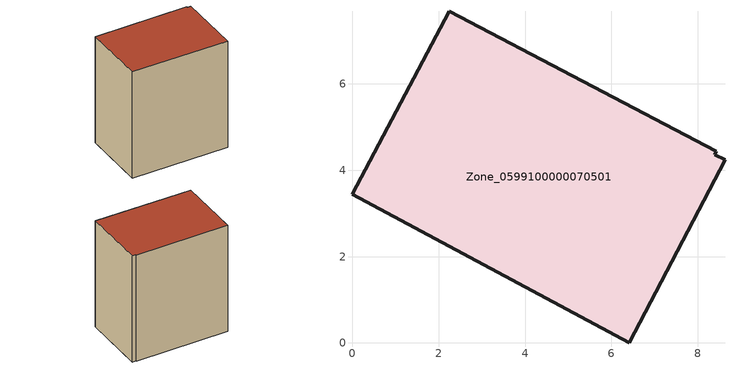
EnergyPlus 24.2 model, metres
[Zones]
Zone_0599100000070501
 floor ground (C_G): 0,3.44 2.24,7.69 8.43,4.45 8.39,4.36 8.63,4.24 6.41,0 z0
 wall outside (C_F): 0,3.44 6.41,0 8.63,4.24 8.39,4.36 8.43,4.45 2.24,7.69 0,3.44 z0:8.47
 roof outside (C_R): 2.24,7.69 0,3.44 6.41,0 8.63,4.24 8.39,4.36 8.43,4.45 z8.47
[BUILDING]
Pand.0599100000070501: North Axis=0; Terrain=City; Loads Convergence Tolerance Value=0.04; Temperature Convergence Tolerance Value=0.4; Solar Distribution=FullExterior; Maximum Number of Warmup Days=25; Minimum Number of Warmup Days=1
[Site:Location]
Rotterdam.The.Hague.AP_ZH_NLD Design_Conditions: Latitude=51.96; Longitude=4.45; Time Zone=1; Elevation=-4.5
[SITE:GROUNDTEMPERATURE:BUILDINGSURFACE]
18, 18, 18, 18, 18, 18, 18, 18, 18, 18, 18, 18
[MATERIAL] Thermal Absorptance=0.9; Solar Absorptance=0.7; Visible Absorptance=0.7
Name | Roughness | Thickness | Conductivity | Density | Specific Heat
G.TI.1946 | MediumSmooth | 0.15 | 1 | 540 | 1210
F.TI.1946 | Rough | 0.3 | 0.857143 | 1920 | 840
R.TI.1946 | MediumRough | 0.2 | 0.1 | 1500 | 1000
[CONSTRUCTION]
C_G: G.TI.1946
C_F: F.TI.1946
C_R: R.TI.1946
[ZONE]
Zone_0599100000070501: Type=1; Multiplier=1; Ceiling Height=Autocalculate; Volume=Autocalculate; Floor Area=autocalculate; Part of Total Floor Area=Yes
[ZONEINFILTRATION:DESIGNFLOWRATE]
Infil_Zone_0599100000070501: Zone or ZoneList or Space or SpaceList=Zone_0599100000070501; Schedule=AlwaysOn; Design Flow Rate Calculation Method=Flow/Area; Flow Rate per Floor Area=0.003; Constant Term Coefficient=1; Temperature Term Coefficient=0; Velocity Term Coefficient=0; Velocity Squared Term Coefficient=0
[HVACTEMPLATE:ZONE:IDEALLOADSAIRSYSTEM]
Zone_0599100000070501: Maximum Heating Supply Air Temperature=50; Minimum Cooling Supply Air Temperature=13; Maximum Heating Supply Air Humidity Ratio=0.0156; Minimum Cooling Supply Air Humidity Ratio=0.0077; Heating Limit=NoLimit; Cooling Limit=NoLimit; Dehumidification Control Type=ConstantSensibleHeatRatio; Cooling Sensible Heat Ratio=0.7; Dehumidification Setpoint=60; Humidification Control Type=None; Humidification Setpoint=30; Outdoor Air Method=None; Outdoor Air Flow Rate per Person=0.00944; Outdoor Air Flow Rate per Zone Floor Area=0; Outdoor Air Flow Rate per Zone=0; Demand Controlled Ventilation Type=None; Outdoor Air Economizer Type=NoEconomizer; Heat Recovery Type=None; Sensible Heat Recovery Effectiveness=0.7; Latent Heat Recovery Effectiveness=0.65
[ZONECONTROL:THERMOSTAT]
ThermostatControl_Zone_0599100000070501: Zone or ZoneList=Zone_0599100000070501; Control Type Schedule=DualSetpointControlType; Control 1=Thermostat_Zone_0599100000070501; Temperature Difference Between Cutout And Setpoint=0
[THERMOSTATSETPOINT:DUALSETPOINT]
Thermostat_Zone_0599100000070501: Heating Setpoint Temperature Schedule=HeatingSetpoint_Zone_0599100000070501; Cooling Setpoint Temperature Schedule=CoolingSetpoint_Zone_0599100000070501
[SCHEDULE:COMPACT]
HeatingSetpoint_Zone_0599100000070501: Through: 12/31, For: AllDays, Until: 24:00, 21
CoolingSetpoint_Zone_0599100000070501: Through: 12/31, For: AllDays, Until: 24:00, 24
DualSetpointControlType: Through: 12/31, For: AllDays, Until: 24:00, 4
AlwaysOn: Through: 12/31, For: AllDays, Until: 24:00, 1
